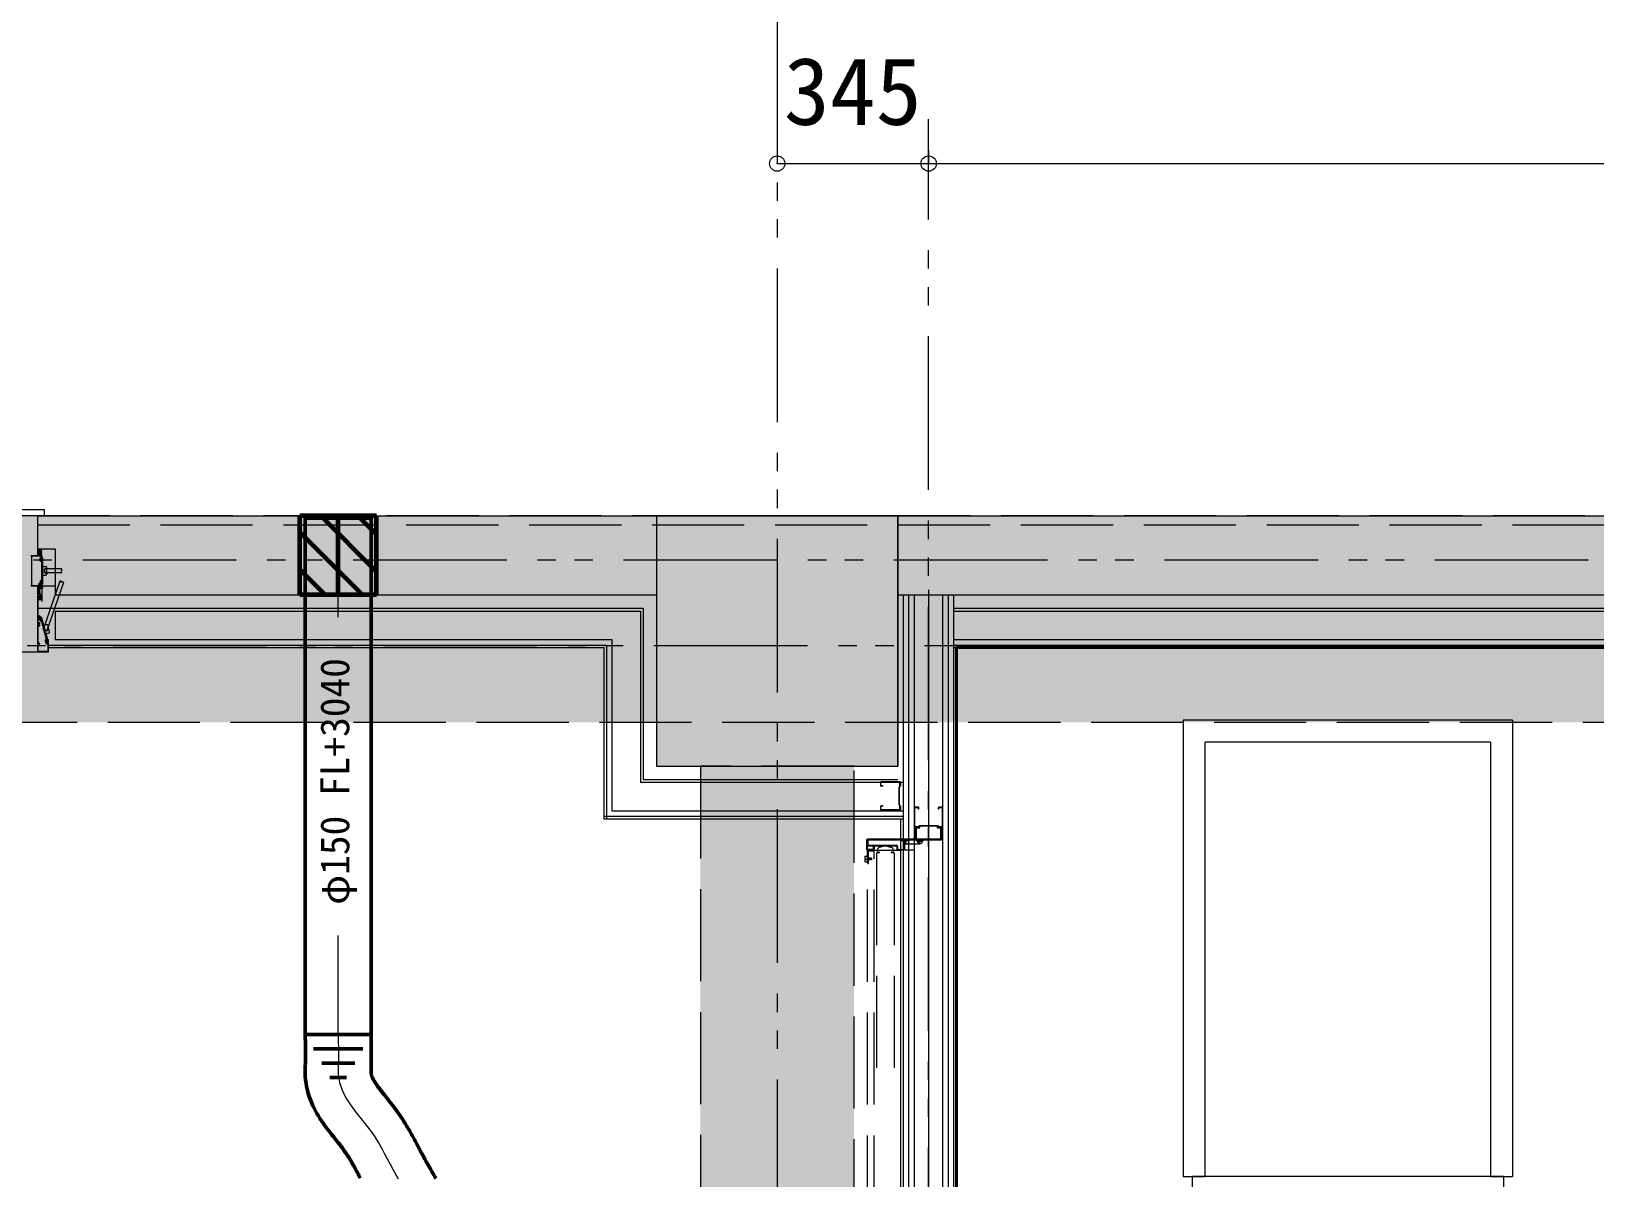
# Model space of a CAD drawing. Units: millimetres at full size. Extents: x -22551 to 92397, y -19340 to 14894.
# Drawn here: x -7338 to -3776, y 5607 to 8218 of the extents above; entities that cross this region are included whole.
import ezdxf
from ezdxf.enums import TextEntityAlignment as Align

# ---------------------------------------------------------------- set-up
doc = ezdxf.new("R2010")
doc.units = ezdxf.units.MM
doc.header["$LTSCALE"] = 70
doc.header["$PDMODE"] = 32
doc.header["$PDSIZE"] = 35
for name, pattern in [('CHAIN1', [8, 5, -1, 1, -1]), ('DASHED3', [4, 3, -1]), ('DOUBLE_CHAIN1', [8.8, 5, -1, 0.6, -0.6, 0.6, -1])]:
    doc.linetypes.add(name, pattern=pattern)
for name, color, linetype, lineweight in [('0-0_NoName', 7, 'Continuous', 15), ('1-2_階なし_梁', 9, 'DASHED3', 15), ('2-0_通芯', 7, 'Continuous', 15), ('3-F_スリーブ', 1, 'Continuous', 60), ('4-1_階なし_柱', 9, 'Continuous', 15), ('7-F_ダクト－ＥＡ・丸ダクト：排気', 134, 'Continuous', 50), ('9-0_無題1', 5, 'Continuous', 40)]:
    doc.layers.add(name, color=color, linetype=linetype, lineweight=lineweight)
doc.styles.add('ＭＳ ゴシック', font='')
doc.styles.get('ＭＳ ゴシック').set_extended_font_data('MS Gothic')

# ---------------------------------------------------------------- blocks, each defined once
blk = doc.blocks.new('グループ部品-9')
at = {"layer": '9-0_無題1'}
for p in [(-5229.89, 5414.3), (-79.89, 6814.3)]:
    blk.add_line(p, (-5229.89, 6814.3), dxfattribs=at)
blk = doc.blocks.new('グループ部品-125')
at = {"layer": '2-0_通芯', "linetype": 'DOUBLE_CHAIN1'}
for p, q in [((-5638.39, 11374.3), (-5638.39, -7111.67)), ((-5293.39, 1013.66), (-5293.39, 8017.87)), ((-21388.39, 7014.3), (23861.61, 7014.3)), ((-22551.09, 6819.3), (23861.61, 6819.3))]:
    blk.add_line(p, q, dxfattribs=at)
at = {"layer": '2-0_通芯'}
for p, q in [((-7323.39, 7114.3), (-7323.39, 7039.3)), ((-7323.39, 7114.3), (816.61, 7114.3)), ((-5913.39, 7114.3), (-5913.39, 6544.3)), ((-5363.39, 7114.3), (-5363.39, 6544.3)), ((-7338.39, 7024.3), (-7313.89, 7024.3)), ((-7336.76, 7022.67), (-7336.76, 6955.93)), ((-7315.02, 7022.67), (-7336.76, 7022.67)), ((-7323.39, 7039.3), (-7283.39, 7039.3)), ((-7313.39, 7030.3), (-7322.39, 7039.3)), ((-7320.04, 7038.65), (-7322.39, 7036.3)), ((-7317.69, 7037.99), (-7322.39, 7033.3)), ((-7315.35, 7037.34), (-7322.39, 7030.3)), ((-7313.39, 7036.3), (-7322.39, 7027.3)), ((-7313.39, 7027.3), (-7322.39, 7036.3)), ((-7313.39, 7033.3), (-7322.39, 7024.3)), ((-7313.39, 7024.3), (-7322.39, 7033.3)), ((-7316.39, 7024.3), (-7322.39, 7030.3)), ((-7319.39, 7024.3), (-7322.39, 7027.3)), ((-7313.39, 7030.3), (-7319.39, 7024.3)), ((-7313.39, 7033.3), (-7318.24, 7038.15)), ((-7317.27, 7012.42), (-7317.27, 7018.8)), ((-7317.26, 7018.8), (-7314.96, 7018.8)), ((-7313.39, 7027.3), (-7316.39, 7024.3)), ((-7315.02, 7016.39), (-7315.02, 7022.67)), ((-7314.39, 7015.3), (-7315.02, 7016.39)), ((-7314.97, 7018.8), (-7314.97, 7013.3)), ((-7313.39, 7036.3), (-7314.08, 7036.99)), ((-7313.39, 7023.8), (-7313.39, 7015.8)), ((-7313.39, 7018.8), (-7311.09, 7018.8)), ((-7313.39, 6959.8), (-7313.39, 7018.8)), ((-7311.09, 6959.8), (-7311.09, 7018.8)), ((-7283.39, 7039.3), (-7283.39, 6934.3)), ((-7316.64, 7011.49), (-7313.46, 7010.21)), ((-7314.96, 7013.3), (-7313.46, 7012.69)), ((-7313.89, 7015.3), (-7314.39, 7015.3)), ((-7313.46, 7012.69), (-7311.17, 7011.76)), ((-7311.09, 6999.3), (-7305.09, 6999.3)), ((-7306.59, 6984.8), (-7307.59, 6985.8)), ((-7268.39, 6993.8), (-7306.59, 6993.8)), ((-7306.59, 6984.8), (-7306.59, 6993.8)), ((-7268.39, 6984.8), (-7306.59, 6984.8)), ((-7302.09, 6982.3), (-7302.09, 6996.3)), ((-7283.39, 6954.3), (-7338.39, 6954.3)), ((-7336.76, 6955.93), (-7315.02, 6955.93)), ((-7323.39, 6954.3), (-7323.39, 6804.8)), ((-7321.89, 6954.3), (-7321.89, 6950.9)), ((-7320.76, 6950.9), (-7321.89, 6950.9)), ((-7321.79, 6949.8), (-7319.71, 6949.8)), ((-7321.79, 6938.8), (-7321.79, 6949.8)), ((-7320.9, 6951.51), (-7320.62, 6953.1)), ((-7320.48, 6952.49), (-7320.76, 6950.9)), ((-7320.62, 6953.1), (-7319.49, 6953.1)), ((-7320.61, 6958.86), (-7319.82, 6960.48)), ((-7320.26, 6958.84), (-7319.64, 6960.17)), ((-7316.87, 6955.68), (-7320.15, 6961.36)), ((-7319.82, 6960.48), (-7319.56, 6960.63)), ((-7319.64, 6960.17), (-7319.82, 6960.48)), ((-7319.71, 6949.8), (-7319.49, 6952.36)), ((-7318.94, 6959.26), (-7319.56, 6960.63)), ((-7317.75, 6960.51), (-7319.56, 6960.63)), ((-7319.49, 6953.1), (-7319.49, 6944.76)), ((-7319.47, 6956.88), (-7319.21, 6957.03)), ((-7319.43, 6956.9), (-7319.03, 6956.21)), ((-7318.76, 6956.25), (-7319.25, 6955.84)), ((-7319.16, 6955.68), (-7319.25, 6955.84)), ((-7319.16, 6955.68), (-7318.67, 6956.1)), ((-7319.16, 6955.68), (-7318.72, 6955.68)), ((-7318.94, 6959.26), (-7318.23, 6956.31)), ((-7315.82, 6957.81), (-7318.9, 6955.23)), ((-7318.9, 6955.23), (-7318.68, 6955.61)), ((-7318.81, 6955.08), (-7318.9, 6955.23)), ((-7318.01, 6952.87), (-7318.84, 6954.3)), ((-7318.81, 6955.08), (-7315.73, 6957.66)), ((-7318.81, 6955.08), (-7318.37, 6955.08)), ((-7316.3, 6957.89), (-7318.72, 6955.68)), ((-7318.72, 6955.68), (-7318.68, 6955.61)), ((-7318.68, 6955.61), (-7316.26, 6957.81)), ((-7315.47, 6957.21), (-7318.55, 6954.62)), ((-7318.55, 6954.62), (-7318.33, 6955)), ((-7318.46, 6954.47), (-7318.55, 6954.62)), ((-7318.5, 6957.44), (-7316.61, 6958.53)), ((-7318.46, 6954.47), (-7315.38, 6957.06)), ((-7318.46, 6954.47), (-7318.02, 6954.47)), ((-7315.95, 6957.28), (-7318.37, 6955.08)), ((-7318.37, 6955.08), (-7318.33, 6955)), ((-7318.35, 6956.83), (-7316.61, 6958.42)), ((-7318.33, 6955), (-7315.91, 6957.21)), ((-7316.17, 6958.42), (-7318.31, 6956.63)), ((-7318.26, 6956.44), (-7316.08, 6958.27)), ((-7315.12, 6956.6), (-7318.2, 6954.02)), ((-7318.2, 6954.02), (-7317.98, 6954.4)), ((-7318.11, 6953.87), (-7318.2, 6954.02)), ((-7318.13, 6959.26), (-7317.72, 6960.44)), ((-7318.11, 6953.87), (-7315.03, 6956.45)), ((-7318.11, 6953.87), (-7317.67, 6953.87)), ((-7315.6, 6956.68), (-7318.02, 6954.47)), ((-7318.02, 6954.47), (-7317.98, 6954.4)), ((-7315.54, 6954.3), (-7318.01, 6952.87)), ((-7317.99, 6950), (-7315.08, 6951.68)), ((-7317.99, 6941.3), (-7317.99, 6950)), ((-7317.98, 6954.4), (-7315.56, 6956.6)), ((-7314.77, 6956), (-7317.85, 6953.41)), ((-7317.85, 6953.41), (-7317.63, 6953.79)), ((-7317.76, 6953.26), (-7317.85, 6953.41)), ((-7317.76, 6953.26), (-7314.68, 6955.84)), ((-7317.76, 6953.26), (-7317.32, 6953.26)), ((-7316.61, 6958.53), (-7317.75, 6960.51)), ((-7317.72, 6950.15), (-7311.66, 6953.65)), ((-7317.72, 6950.15), (-7317.08, 6949.23)), ((-7315.25, 6956.07), (-7317.67, 6953.87)), ((-7317.67, 6953.87), (-7317.63, 6953.79)), ((-7317.63, 6953.79), (-7315.21, 6956)), ((-7317.41, 6952.65), (-7316.97, 6952.65)), ((-7314.9, 6955.47), (-7317.32, 6953.26)), ((-7317.32, 6953.26), (-7317.28, 6953.18)), ((-7317.26, 6966.18), (-7317.26, 6959.8)), ((-7317.26, 6959.8), (-7314.96, 6959.8)), ((-7314.07, 6954.78), (-7317.15, 6952.2)), ((-7317.15, 6952.2), (-7316.93, 6952.58)), ((-7317.06, 6952.05), (-7317.15, 6952.2)), ((-7317.06, 6952.05), (-7316.62, 6952.05)), ((-7316.97, 6952.65), (-7316.93, 6952.58)), ((-7316.93, 6952.58), (-7314.51, 6954.78)), ((-7313.72, 6954.18), (-7316.8, 6951.59)), ((-7316.8, 6951.59), (-7316.58, 6951.97)), ((-7316.75, 6951.52), (-7316.8, 6951.59)), ((-7316.75, 6951.52), (-7313.33, 6953.5)), ((-7316.65, 6958.5), (-7316.61, 6958.42)), ((-7316.64, 6967.1), (-7313.46, 6968.39)), ((-7314.2, 6954.25), (-7316.62, 6952.05)), ((-7316.62, 6952.05), (-7316.58, 6951.97)), ((-7316.17, 6958.42), (-7316.61, 6958.42)), ((-7316.58, 6951.97), (-7314.16, 6954.18)), ((-7316.44, 6951.47), (-7316.54, 6951.64)), ((-7316.37, 6954.81), (-7315.77, 6953.77)), ((-7316.08, 6958.27), (-7316.3, 6957.89)), ((-7316.3, 6957.89), (-7316.26, 6957.81)), ((-7315.82, 6957.81), (-7316.26, 6957.81)), ((-7316.08, 6958.27), (-7316.17, 6958.42)), ((-7315.73, 6957.66), (-7315.95, 6957.28)), ((-7315.95, 6957.28), (-7315.91, 6957.21)), ((-7315.47, 6957.21), (-7315.91, 6957.21)), ((-7315.73, 6957.66), (-7315.82, 6957.81)), ((-7315.38, 6957.06), (-7315.6, 6956.68)), ((-7315.6, 6956.68), (-7315.56, 6956.6)), ((-7315.12, 6956.6), (-7315.56, 6956.6)), ((-7315.38, 6957.06), (-7315.47, 6957.21)), ((-7315.27, 6952.91), (-7312.81, 6948.65)), ((-7315.03, 6956.45), (-7315.25, 6956.07)), ((-7315.25, 6956.07), (-7315.21, 6956)), ((-7314.77, 6956), (-7315.21, 6956)), ((-7315.03, 6956.45), (-7315.12, 6956.6)), ((-7315.08, 6951.68), (-7314.98, 6951.87)), ((-7315.02, 6962.21), (-7314.39, 6963.3)), ((-7315.02, 6955.93), (-7315.02, 6962.21)), ((-7314.98, 6951.87), (-7314.51, 6952.15)), ((-7314.96, 6965.3), (-7313.46, 6965.91)), ((-7314.96, 6959.8), (-7314.96, 6965.3)), ((-7314.68, 6955.84), (-7314.9, 6955.47)), ((-7314.9, 6955.47), (-7314.86, 6955.39)), ((-7314.87, 6952.61), (-7313.81, 6953.57)), ((-7314.42, 6955.39), (-7314.86, 6955.39)), ((-7314.68, 6955.84), (-7314.77, 6956)), ((-7314.55, 6954.86), (-7314.51, 6954.78)), ((-7314.07, 6954.78), (-7314.51, 6954.78)), ((-7314.51, 6952.15), (-7314.29, 6952.14)), ((-7314.39, 6963.3), (-7313.89, 6963.3)), ((-7314.29, 6952.14), (-7311.48, 6953.76)), ((-7314.2, 6954.25), (-7314.16, 6954.18)), ((-7313.72, 6954.18), (-7314.16, 6954.18)), ((-7313.98, 6954.63), (-7314.07, 6954.78)), ((-7313.85, 6953.65), (-7313.81, 6953.57)), ((-7313.37, 6953.57), (-7313.81, 6953.57)), ((-7313.44, 6953.2), (-7313.54, 6953.37)), ((-7313.46, 6965.91), (-7311.16, 6966.84)), ((-7313.39, 6962.8), (-7313.39, 6959.76)), ((-7313.39, 6959.8), (-7311.09, 6959.8)), ((-7313.39, 6958.84), (-7313.39, 6958.76)), ((-7313.39, 6957.84), (-7313.39, 6954.3)), ((-7312.6, 6955.7), (-7313.39, 6955.7)), ((-7313.39, 6952.3), (-7313.39, 6919.8)), ((-7311.48, 6953.76), (-7312.6, 6955.7)), ((-7311.66, 6953.65), (-7311.18, 6952.63)), ((-7311.09, 6979.3), (-7305.09, 6979.3)), ((-7272.64, 6965.76), (-7310.44, 6855.96)), ((-7264.13, 6962.83), (-7301.93, 6853.03)), ((-5293.39, 6946.38), (-5293.39, 4420.3)), ((-7319.99, 6938.8), (-7321.79, 6938.8)), ((-7321.79, 6937.8), (-7319.99, 6937.8)), ((-7321.79, 6930.4), (-7321.79, 6937.8)), ((-7316.59, 6930.4), (-7321.79, 6930.4)), ((-7321.79, 6924.09), (-7321.35, 6924.35)), ((-7321.79, 6886.1), (-7321.79, 6924.09)), ((-7321.67, 6927.45), (-7321.71, 6927.6)), ((-7321.71, 6926.8), (-7321.67, 6926.95)), ((-7320.89, 6928.77), (-7320.74, 6928.79)), ((-7320.74, 6925.61), (-7320.89, 6925.62)), ((-7320.09, 6928.99), (-7319.97, 6929.04)), ((-7319.97, 6925.36), (-7320.09, 6925.41)), ((-7319.89, 6924), (-7315.81, 6924)), ((-7319.49, 6944.76), (-7319.37, 6944.57)), ((-7319.37, 6944.02), (-7319.49, 6943.84)), ((-7319.49, 6943.84), (-7319.49, 6936.79)), ((-7319.49, 6936.79), (-7318.49, 6933.06)), ((-7319.37, 6944.57), (-7319.37, 6944.02)), ((-7319.18, 6928.9), (-7319.09, 6928.81)), ((-7319.09, 6925.59), (-7319.18, 6925.5)), ((-7318.49, 6933.06), (-7318.49, 6931.1)), ((-7318.33, 6928.35), (-7318.19, 6928.35)), ((-7318.19, 6926.05), (-7318.33, 6926.05)), ((-7318.29, 6941), (-7317.99, 6941.3)), ((-7318.29, 6938.6), (-7318.29, 6941)), ((-7318.14, 6936.4), (-7317.09, 6936.4)), ((-7317.23, 6933.01), (-7318.14, 6936.4)), ((-7317.79, 6928.78), (-7317.49, 6929.1)), ((-7317.49, 6925.3), (-7317.79, 6925.62)), ((-7317.56, 6930.85), (-7316.43, 6932.79)), ((-7317.49, 6929.1), (-7314.59, 6929.1)), ((-7314.59, 6925.3), (-7317.49, 6925.3)), ((-7316.43, 6932.79), (-7317.23, 6933.01)), ((-7316.99, 6933.7), (-7316.99, 6933.2)), ((-7315.59, 6933.7), (-7316.99, 6933.7)), ((-7316.99, 6933.2), (-7316.59, 6932.63)), ((-7316.59, 6932.63), (-7316.59, 6930.4)), ((-7315.81, 6924), (-7315.29, 6923.7)), ((-7315.59, 6930.7), (-7315.59, 6933.7)), ((-7314.59, 6930.7), (-7315.59, 6930.7)), ((-7315.29, 6923.7), (-7314.59, 6923.7)), ((-7314.59, 6929.1), (-7314.59, 6930.7)), ((-7314.59, 6923.7), (-7314.59, 6925.3)), ((-7283.39, 6934.3), (-5913.39, 6934.3)), ((-5363.39, 6934.3), (86.61, 6934.3)), ((-5350.89, 5427.8), (-5350.89, 6934.3)), ((-5338.39, 5427.8), (-5338.39, 6934.3)), ((-5325.89, 5427.8), (-5325.89, 6934.3)), ((-5260.89, 5427.8), (-5260.89, 6934.3)), ((-5248.39, 5427.8), (-5248.39, 6934.3)), ((-5235.89, 5427.8), (-5235.89, 6934.3)), ((-7321.79, 6904.3), (-5943.39, 6904.3)), ((-7321.79, 6870.41), (-7321.79, 6883.8)), ((-7318.69, 6885.6), (-7321.29, 6885.6)), ((-7321.29, 6884.3), (-7317.71, 6884.3)), ((-7319.8, 6882.04), (-7317.57, 6882.64)), ((-7318.55, 6877.38), (-7319.8, 6882.04)), ((-7318.75, 6878.13), (-7316.52, 6878.72)), ((-7318.69, 6886.6), (-7318.69, 6885.6)), ((-7317.79, 6886.6), (-7318.69, 6886.6)), ((-7317.79, 6885.9), (-7317.79, 6886.6)), ((-7317.51, 6885.6), (-7317.79, 6885.9)), ((-7317.71, 6884.3), (-7316.95, 6881.46)), ((-7316.32, 6877.97), (-7317.57, 6882.64)), ((-7316.95, 6881.46), (-7317.23, 6880.97)), ((-7317.23, 6880.97), (-7317.03, 6880.24)), ((-7317.03, 6880.24), (-7316.19, 6879.39)), ((-7315.06, 6879.05), (-7316.69, 6879.35)), ((-7300.39, 6824.3), (-7316.62, 6884.86)), ((-7316.19, 6879.39), (-7315.22, 6879.65)), ((-7316.13, 6883.03), (-7313.9, 6883.62)), ((-7315.93, 6874.98), (-7313.87, 6874.62)), ((-7314.53, 6877.07), (-7315.53, 6877.25)), ((-7315.3, 6879.96), (-7313.08, 6880.56)), ((-7314.59, 6904.5), (-7314.39, 6904.3)), ((-7298.63, 6826.63), (-7313.9, 6883.62)), ((-7283.39, 6897.8), (-5949.89, 6897.8)), ((-7283.39, 6897.8), (-7283.39, 6832.8)), ((-5235.89, 6904.3), (56.61, 6904.3)), ((-7321.35, 6870.15), (-7321.79, 6870.41)), ((-7321.79, 6864.19), (-7321.35, 6864.45)), ((-7321.79, 6824.8), (-7321.79, 6864.19)), ((-7321.67, 6867.55), (-7321.71, 6867.7)), ((-7321.71, 6866.9), (-7321.67, 6867.05)), ((-7320.89, 6868.87), (-7320.74, 6868.89)), ((-7320.74, 6865.71), (-7320.89, 6865.72)), ((-7320.09, 6869.09), (-7319.97, 6869.14)), ((-7319.97, 6865.46), (-7320.09, 6865.51)), ((-7319.18, 6869), (-7319.09, 6868.91)), ((-7319.09, 6865.69), (-7319.18, 6865.6)), ((-7318.77, 6870.6), (-7319.13, 6870.41)), ((-7319.13, 6864.19), (-7318.77, 6864)), ((-7318.49, 6870.8), (-7318.77, 6870.6)), ((-7318.77, 6864), (-7318.49, 6863.8)), ((-7317.79, 6870.8), (-7318.49, 6870.8)), ((-7318.49, 6863.8), (-7317.79, 6863.8)), ((-7318.33, 6868.45), (-7318.19, 6868.45)), ((-7318.19, 6866.15), (-7318.33, 6866.15)), ((-7317.79, 6868.85), (-7317.79, 6870.8)), ((-7317.79, 6863.8), (-7317.79, 6865.75)), ((-7301.93, 6853.03), (-7310.44, 6855.96)), ((-7303.06, 6866.34), (-7308.86, 6864.79)), ((-7297.89, 6847.02), (-7303.68, 6845.47)), ((-7301.93, 6853.03), (-7303.21, 6852.41)), ((-7295.76, 6850.7), (-7299.39, 6864.22)), ((-7298.89, 6804.3), (-9977.89, 6804.3)), ((-7323.39, 6804.8), (-7322.89, 6804.3)), ((-7321.79, 6819.8), (-7321.79, 6822.6)), ((-7321.77, 6819.68), (-7321.79, 6819.8)), ((-7321.79, 6818.8), (-7321.77, 6818.91)), ((-7321.79, 6809.8), (-7321.79, 6818.8)), ((-7321.77, 6809.68), (-7321.79, 6809.8)), ((-7321.79, 6808.8), (-7321.77, 6808.91)), ((-7321.79, 6806.4), (-7321.79, 6808.8)), ((-7319.14, 6824.3), (-7321.29, 6824.3)), ((-7321.29, 6823.1), (-7319.87, 6823.1)), ((-7317.39, 6805.9), (-7321.29, 6805.9)), ((-7319.87, 6823.1), (-7319.66, 6823.01)), ((-7317.27, 6805.92), (-7317.39, 6805.9)), ((-7316.39, 6805.9), (-7316.5, 6805.92)), ((-7305.39, 6805.9), (-7316.39, 6805.9)), ((-7305.78, 6829.72), (-7304.53, 6825.05)), ((-7305.27, 6805.92), (-7305.39, 6805.9)), ((-7304.71, 6833.1), (-7303.11, 6834.45)), ((-7304.53, 6825.05), (-7302.3, 6825.65)), ((-7304.39, 6805.9), (-7304.5, 6805.92)), ((-7300.49, 6805.9), (-7304.39, 6805.9)), ((-7304.19, 6831.1), (-7302.58, 6832.47)), ((-7302.73, 6829.16), (-7303.04, 6828)), ((-7303.04, 6828), (-7302.84, 6827.27)), ((-7303.02, 6828.33), (-7302.3, 6825.65)), ((-7302.84, 6827.27), (-7302.35, 6826.98)), ((-7301.76, 6829.42), (-7302.73, 6829.16)), ((-7301.92, 6830.01), (-7302.7, 6829.35)), ((-7301.63, 6824.3), (-7302.64, 6824.3)), ((-7302.35, 6826.98), (-7301.63, 6824.3)), ((-7302.11, 6823.01), (-7301.9, 6823.1)), ((-7301.9, 6823.1), (-7300.49, 6823.1)), ((-7300.86, 6826.04), (-7298.63, 6826.63)), ((-7298.89, 6824.3), (-7300.39, 6824.3)), ((-7299.99, 6819.8), (-7300.01, 6819.68)), ((-7300.01, 6818.91), (-7299.99, 6818.8)), ((-7299.99, 6809.8), (-7300.01, 6809.68)), ((-7300.01, 6808.91), (-7299.99, 6808.8)), ((-7299.99, 6822.6), (-7299.99, 6819.8)), ((-7299.99, 6818.8), (-7299.99, 6809.8)), ((-7299.99, 6808.8), (-7299.99, 6806.4)), ((-7298.39, 6804.8), (-7298.39, 6832.8)), ((-7298.39, 6820.3), (-6027.39, 6820.3)), ((-7298.39, 6814.3), (-6033.39, 6814.3)), ((-7283.39, 6832.8), (-6014.89, 6832.8)), ((-6027.39, 6820.3), (-6027.39, 6424.3)), ((-6014.89, 6832.8), (-6014.89, 6442.8)), ((-5235.89, 6832.8), (-14.89, 6832.8)), ((-5229.89, 5427.8), (-5229.89, 6814.3)), ((-4713.39, 6649.3), (-4713.39, 5609.3)), ((-3963.39, 6649.3), (-4713.39, 6649.3)), ((-3963.39, 6649.3), (-3963.39, 5609.3)), ((-4013.39, 6599.3), (-4663.39, 6599.3)), ((-4663.39, 5609.3), (-4663.39, 6599.3)), ((-4013.39, 6599.3), (-4013.39, 5609.3)), ((-5913.39, 6544.3), (-5363.39, 6544.3)), ((-5402.89, 6507.6), (-5402.89, 6500)), ((-5402.09, 6499.9), (-5402.09, 6507.7)), ((-5358.99, 6508), (-5401.79, 6508)), ((-5397.89, 6499.6), (-5401.79, 6499.6)), ((-5359.09, 6508.8), (-5401.69, 6508.8)), ((-5397.89, 6498.8), (-5401.69, 6498.8)), ((-5397.89, 6499.6), (-5397.89, 6498.8)), ((-5360.69, 6455.97), (-5360.69, 6496.63)), ((-5358.78, 6499.04), (-5360.34, 6497.48)), ((-5359.89, 6455.92), (-5359.89, 6496.68)), ((-5358.24, 6498.45), (-5359.8, 6496.89)), ((-5358.69, 6499.25), (-5358.69, 6507.7)), ((-5357.89, 6507.6), (-5357.89, 6499.3)), ((-5402.89, 6452.6), (-5402.89, 6445)), ((-5402.09, 6444.9), (-5402.09, 6452.7)), ((-5397.89, 6453), (-5401.79, 6453)), ((-5397.89, 6453.8), (-5401.69, 6453.8)), ((-5397.89, 6453.8), (-5397.89, 6453)), ((-5360.34, 6455.12), (-5358.78, 6453.56)), ((-5359.8, 6455.71), (-5358.24, 6454.15)), ((-5358.69, 6444.9), (-5358.69, 6453.34)), ((-5357.89, 6453.3), (-5357.89, 6445)), ((-5325.89, 6407.4), (-5325.89, 6450)), ((-5325.09, 6407), (-5325.09, 6450.4)), ((-5325.09, 6450.4), (-5316.69, 6450.4)), ((-5317.09, 6451.2), (-5324.69, 6451.2)), ((-5315.89, 6446.2), (-5315.89, 6450)), ((-5270.09, 6450.4), (-5261.69, 6450.4)), ((-5270.09, 6446.2), (-5270.09, 6450.4)), ((-5262.09, 6451.2), (-5269.69, 6451.2)), ((-5260.89, 6407.4), (-5260.89, 6450)), ((-6033.39, 6430.3), (-5350.89, 6430.3)), ((-6014.89, 6442.8), (-5350.89, 6442.8)), ((-5358.99, 6444.6), (-5401.79, 6444.6)), ((-5359.09, 6443.8), (-5401.69, 6443.8)), ((-5356.89, 5427.8), (-5356.89, 6424.3)), ((-5434.89, 6375.4), (-5434.89, 6355.2)), ((-5433.29, 6376.2), (-5347.89, 6376.2)), ((-5433.29, 6376.2), (-5433.29, 6354.4)), ((-5326.89, 6377.8), (-5432.49, 6377.8)), ((-5349.79, 6376.2), (-5313.39, 6376.2)), ((-5348.63, 6375.2), (-5337.09, 6375.2)), ((-5347.89, 6377.8), (-5347.89, 6376.2)), ((-5325.09, 6407), (-5316.22, 6407)), ((-5324.69, 6406.2), (-5313.39, 6406.2)), ((-5323.39, 6378.6), (-5323.39, 6403.8)), ((-5321.09, 6403.9), (-5313.39, 6403.9)), ((-5321.09, 6378.5), (-5321.09, 6403.9)), ((-5320.99, 6376.2), (-5265.79, 6376.2)), ((-5311.52, 6375.79), (-5317.48, 6369.83)), ((-5314.22, 6409), (-5316.22, 6407)), ((-5313.89, 6408.2), (-5315.54, 6406.55)), ((-5314.22, 6409), (-5272.56, 6409)), ((-5313.89, 6408.2), (-5272.89, 6408.2)), ((-5313.39, 6403.9), (-5313.39, 6406.2)), ((-5273.39, 6403.9), (-5265.69, 6403.9)), ((-5271.24, 6406.55), (-5272.89, 6408.2)), ((-5270.56, 6407), (-5272.56, 6409)), ((-5263.39, 6378.6), (-5263.39, 6403.8)), ((-5419.49, 6354.4), (-5433.29, 6354.4)), ((-5420.29, 6352.8), (-5432.49, 6352.8)), ((-5431.69, 6364.4), (-5366.69, 6364.4)), ((-5430.89, 6362.8), (-5365.89, 6362.8)), ((-5419.49, 6362.8), (-5419.49, 6354.4)), ((-5417.89, 6362.8), (-5417.89, 6355.2)), ((-5365.89, 6362.8), (-5365.89, 6355.2)), ((-5364.29, 6362), (-5364.29, 6354.4)), ((-5364.29, 6354.4), (-5347.89, 6354.4)), ((-5326.89, 6352.8), (-5363.49, 6352.8)), ((-5351.19, 6373.9), (-5357.89, 6373.9)), ((-5351.28, 6369.7), (-5343.53, 6369.7)), ((-5350.94, 6368.2), (-5337.09, 6368.2)), ((-5350.19, 6354.4), (-5350.19, 6372.9)), ((-5349.79, 6367.2), (-5313.39, 6367.2)), ((-5348.3, 6373.7), (-5343.53, 6373.7)), ((-5309.92, 6374.57), (-5316.26, 6368.23)), ((-4713.39, 5609.3), (-4663.39, 5609.3)), ((-3983.39, 5609.3), (-4693.39, 5609.3)), ((-4693.39, 5609.3), (-4693.39, 5199.3)), ((-4013.39, 5609.3), (-3963.39, 5609.3))]:
    blk.add_line(p, q, dxfattribs=at)
at = {"layer": '2-0_通芯', "linetype": 'DASHED3'}
for p, q in [((-7323.39, 7094.3), (816.61, 7094.3)), ((-5432.89, 4373.3), (-5432.89, 6352.8)), ((-5357.89, 6352.3), (-5432.89, 6352.3)), ((-5431.69, 6322.8), (-5431.69, 6350.4)), ((-5429.29, 6352.8), (-5418.69, 6352.8)), ((-5418.69, 6351.2), (-5418.69, 6352.8)), ((-5417.89, 4373.3), (-5417.89, 6352.8)), ((-5404.39, 6346.9), (-5411.89, 6346.9)), ((-5411.89, 6346.9), (-5411.89, 5812.8)), ((-5409.89, 6354.01), (-5409.89, 6348.1)), ((-5409.59, 6347.8), (-5405.89, 6347.8)), ((-5392.43, 6362.72), (-5406.25, 6358.83)), ((-5405.89, 6349), (-5405.89, 6347.8)), ((-5391.35, 6362.72), (-5377.53, 6358.83)), ((-5371.89, 6346.9), (-5379.39, 6346.9)), ((-5377.89, 6349), (-5377.89, 6347.8)), ((-5377.89, 6347.8), (-5374.19, 6347.8)), ((-5373.89, 6354.01), (-5373.89, 6348.1)), ((-5371.89, 6346.9), (-5371.89, 5812.8)), ((-5437.69, 6339.3), (-5438.69, 6338.3)), ((-5438.69, 6338.3), (-5438.69, 6327.3)), ((-5438.69, 6332.8), (-5423.69, 6332.8)), ((-5438.69, 6327.3), (-5437.69, 6326.3)), ((-5437.69, 6339.3), (-5434.19, 6339.3)), ((-5437.69, 6326.3), (-5434.19, 6326.3)), ((-5433.69, 6338.8), (-5434.19, 6339.3)), ((-5433.69, 6326.8), (-5434.19, 6326.3)), ((-5433.69, 6338.8), (-5433.69, 6326.8)), ((-5433.69, 6337.8), (-5432.89, 6337.8)), ((-5433.69, 6327.8), (-5432.89, 6327.8)), ((-5424.09, 6334.8), (-5432.89, 6334.8)), ((-5424.09, 6330.8), (-5432.89, 6330.8)), ((-5431.69, 6322.8), (-5430.09, 6322.8)), ((-5423.69, 6334.4), (-5424.09, 6334.8))]:
    blk.add_line(p, q, dxfattribs=at)
at = {"layer": '2-0_通芯'}
for points in [[(-9968.39, 7129.3), (-7308.39, 7129.3), (-7308.39, 7114.3)], [(-7323.39, 7024.3), (-7322.39, 7025.3), (-7322.39, 7038.3), (-7323.39, 7039.3)], [(-7307.59, 6985.8), (-7307.59, 6992.8), (-7306.59, 6993.8)], [(-7319.47, 6956.88), (-7320.61, 6958.86), (-7320.26, 6958.84)], [(-7319.64, 6960.17), (-7318.68, 6956.12), (-7320.26, 6958.84)], [(-7319.25, 6955.84), (-7319.03, 6956.21), (-7318.84, 6956.39)], [(-7318.99, 6959.35), (-7318.13, 6959.26), (-7317.31, 6958.12)], [(-7317.41, 6952.65), (-7314.33, 6955.24), (-7314.42, 6955.39), (-7317.5, 6952.8)], [(-7317.41, 6952.65), (-7317.5, 6952.8), (-7317.28, 6953.18), (-7314.86, 6955.39)], [(-7317.06, 6952.05), (-7313.98, 6954.63), (-7314.2, 6954.25)], [(-7314.33, 6955.24), (-7314.55, 6954.86), (-7316.97, 6952.65)], [(-7316.33, 6951.76), (-7313.63, 6954.03), (-7313.72, 6954.18)], [(-7315.28, 6948.83), (-7315.41, 6950.85), (-7314.72, 6951.95)], [(-7313.63, 6954.03), (-7313.85, 6953.65), (-7315.21, 6952.41)], [(-7311.73, 6950.88), (-7313.42, 6952), (-7314.72, 6951.95)], [(-7313.33, 6953.5), (-7313.37, 6953.57), (-7313.75, 6953.25)], [(-5949.89, 6897.8), (-5949.89, 6507.8), (-5350.89, 6507.8)], [(-5943.39, 6904.3), (-5943.39, 6514.3), (-5363.39, 6514.3)], [(-5235.89, 6897.8), (50.11, 6897.8), (50.11, 6507.8)], [(-7303.21, 6852.41), (-7309.82, 6854.69), (-7310.44, 6855.96)], [(-6033.39, 6814.3), (-6033.39, 6424.3), (-5350.89, 6424.3)], [(-5235.89, 6820.3), (-27.39, 6820.3), (-27.39, 6430.3)], [(-5235.89, 6814.3), (-33.39, 6814.3), (-33.39, 6424.3)], [(-5315.89, 6446.2), (-5316.69, 6446.2), (-5316.69, 6450.4)], [(-5270.09, 6446.2), (-5270.89, 6446.2), (-5270.89, 6450)], [(-5270.56, 6407), (-5261.69, 6407), (-5261.69, 6450.4)], [(-5433.29, 6375.2), (-5431.69, 6375.2), (-5431.69, 6364.4)], [(-5351.29, 6376.2), (-5357.89, 6376.2), (-5357.89, 6373.9)], [(-5321.09, 6378.5), (-5265.69, 6378.5), (-5265.69, 6403.9)], [(-5273.39, 6403.9), (-5273.39, 6406.2), (-5262.09, 6406.2)], [(-5347.89, 6352.8), (-5347.89, 6354.4), (-5347.89, 6372.8)], [(-4693.39, 5199.3), (-3983.39, 5199.3), (-3983.39, 5609.3)]]:
    blk.add_lwpolyline(points, dxfattribs=at)
at = {"layer": '2-0_通芯', "linetype": 'DASHED3'}
for points in [[(-5430.09, 6322.8), (-5430.09, 6351.2), (-5418.69, 6351.2)], [(-5423.69, 6334.4), (-5423.69, 6331.2), (-5424.09, 6330.8)]]:
    blk.add_lwpolyline(points, dxfattribs=at)
at = {"layer": '2-0_通芯'}
blk.add_circle((-5313.39, 6371.7), 4.5, dxfattribs=at)
for centre, radius, start, end in [((-7313.89, 7023.8), 0.5, 0, 90), ((-7316.26, 7012.42), 1, 180, 248.00217), ((-7313.89, 7015.8), 0.5, 270, 0), ((-7305.09, 6984.8), 1.5, 180, 0), ((-7305.09, 6996.3), 3, 0.00122, 90.00127), ((-7305.09, 6982.3), 3, 270.00155, 0.00122), ((-7303.59, 6984.8), 1.5, 240, 0), ((-7302.09, 6984.8), 1.5, 240, 0), ((-7265.08, 6991.55), 4, 145.77113, 214.22887), ((-7271.7, 6991.55), 4, 325.77113, 34.22887), ((-7271.7, 6987.05), 4, 325.77113, 34.22887), ((-7321.39, 6951.6), 0.5, 180, 350.00001), ((-7319.99, 6952.4), 0.5, 355, 169.99999), ((-7318.47, 6956.24), 0.248, 210, 17.19096), ((-7316.26, 6966.18), 1, 112.00335, 180), ((-7316.01, 6949.97), 1.3, 215, 284.11915), ((-7316.87, 6951.22), 0.5, 300, 30), ((-7317.89, 6957.44), 9, 284.11915, 315.88085), ((-7313.89, 6962.8), 0.5, 0, 90), ((-7313.89, 6954.8), 0.5, 270, 0), ((-7313.39, 6959.3), 0.3, 113.57818, 246.42182), ((-7313.39, 6958.3), 0.3, 113.57818, 246.42182), ((-7313.59, 6959.76), 0.2, 293.57818, 0), ((-7313.59, 6958.84), 0.2, 0, 66.42182), ((-7313.59, 6958.76), 0.2, 293.57818, 0), ((-7313.59, 6957.84), 0.2, 0, 66.42182), ((-7313.01, 6953.45), 0.5, 210, 300), ((-7312.36, 6952.08), 1.3, 315.88085, 25), ((-7271.59, 6961.9), 4, 36.77448, 105.23221), ((-7269.44, 6968.16), 4, 216.77448, 285.23221), ((-7267.34, 6960.44), 4, 36.77448, 105.23221), ((-7321.12, 6928.06), 0.75, 72.2996, 217.70036), ((-7321.12, 6926.34), 0.75, 142.29964, 287.7004), ((-7319.89, 6927.2), 1.8, 171.96925, 188.03075), ((-7319.89, 6927.2), 3.2, 242.79712, 270.00002), ((-7319.89, 6927.2), 1.8, 96.26017, 118.03073), ((-7319.89, 6927.2), 1.8, 241.96927, 263.73983), ((-7319.99, 6938.3), 0.5, 269.99999, 90.00001), ((-7319.63, 6928.68), 0.5, 26.86995, 133.13013), ((-7319.63, 6925.72), 0.5, 226.86987, 333.13005), ((-7319.89, 6927.2), 1.8, 44.79286, 63.73983), ((-7319.89, 6927.2), 1.8, 296.26017, 315.20714), ((-7318.33, 6928.75), 0.4, 224.79276, 269.99993), ((-7318.33, 6925.65), 0.4, 90.00007, 135.20724), ((-7317.99, 6931.1), 0.5, 180, 330.00001), ((-7317.09, 6938.6), 1.2, 180.00001, 269.99999), ((-7318.19, 6928.75), 0.4, 269.99999, 4.09604), ((-7318.19, 6925.65), 0.4, 355.90396, 90.00001), ((-7317.09, 6936.9), 0.5, 269.99999, 90.00001), ((-7321.29, 6886.1), 0.5, 180.00001, 269.99999), ((-7321.29, 6883.8), 0.5, 90.00001, 179.99999), ((-7315.36, 6878.23), 3.3, 195, 260), ((-7317.58, 6884.6), 1, 15, 85.91475), ((-7315.36, 6878.23), 1, 195, 260), ((-7321.12, 6868.16), 0.75, 72.2996, 217.70036), ((-7321.12, 6866.44), 0.75, 142.29964, 287.7004), ((-7319.89, 6867.3), 1.8, 171.96925, 188.03075), ((-7319.89, 6867.3), 3.2, 76.21421, 117.20293), ((-7319.89, 6867.3), 3.2, 242.7971, 283.78581), ((-7319.89, 6867.3), 1.8, 96.26017, 118.03073), ((-7319.89, 6867.3), 1.8, 241.96927, 263.73983), ((-7319.63, 6868.78), 0.5, 26.86995, 133.13013), ((-7319.63, 6865.82), 0.5, 226.86987, 333.13005), ((-7319.89, 6867.3), 1.8, 44.79286, 63.73983), ((-7319.89, 6867.3), 1.8, 296.26017, 315.20714), ((-7318.33, 6868.85), 0.4, 224.79276, 269.99993), ((-7318.33, 6865.75), 0.4, 90.00007, 135.20724), ((-7318.19, 6868.85), 0.4, 270.00001, 359.99999), ((-7318.19, 6865.75), 0.4, 0.00001, 89.99999), ((-7302.28, 6863.44), 3, 15, 105), ((-7301.45, 6854.45), 1.5, 251.00335, 71.00335), ((-7300.96, 6855.87), 1.5, 311.00335, 71.00335), ((-7300.47, 6857.29), 1.5, 311.00335, 71.00335), ((-7298.66, 6849.92), 3, 285, 15), ((-7321.29, 6824.8), 0.5, 180.00001, 269.99999), ((-7321.29, 6822.6), 0.5, 90.00001, 179.99999), ((-7321.29, 6806.4), 0.5, 180.00001, 269.99999), ((-7322.69, 6819.3), 1, 337.38014, 22.61986), ((-7322.69, 6809.3), 1, 337.38014, 22.61986), ((-7319.14, 6823.55), 0.75, 225.58467, 89.99998), ((-7316.89, 6805), 1, 67.38014, 112.61986), ((-7302.59, 6830.58), 3.3, 130, 195), ((-7302.06, 6828.59), 3.3, 130.33088, 195), ((-7304.89, 6805), 1, 67.38014, 112.61986), ((-7302.64, 6823.55), 0.75, 90.00002, 314.41533), ((-7302.06, 6828.59), 1, 130.33088, 195), ((-7300.49, 6822.6), 0.5, 0.00001, 89.99999), ((-7300.49, 6806.4), 0.5, 270.00001, 359.99999), ((-7299.09, 6819.3), 1, 157.38014, 202.61986), ((-7299.09, 6809.3), 1, 157.38014, 202.61986), ((-7298.89, 6823.8), 0.5, 0.00001, 89.99999), ((-7298.89, 6804.8), 0.5, 270.00001, 359.99999), ((-5401.69, 6507.6), 1.2, 90, 180), ((-5401.69, 6500), 1.2, 180, 270), ((-5401.79, 6507.7), 0.3, 90, 180), ((-5401.79, 6499.9), 0.3, 180, 270), ((-5359.49, 6496.63), 1.2, 135, 180), ((-5359.59, 6496.68), 0.3, 135, 180), ((-5359.09, 6507.6), 1.2, 0, 90), ((-5358.99, 6507.7), 0.3, 0, 90), ((-5358.99, 6499.25), 0.3, 315, 0), ((-5359.09, 6499.3), 1.2, 315, 0), ((-5401.69, 6452.6), 1.2, 90, 180), ((-5401.79, 6452.7), 0.3, 90, 180), ((-5359.49, 6455.97), 1.2, 180, 225), ((-5359.59, 6455.92), 0.3, 180, 225), ((-5358.99, 6453.34), 0.3, 0, 45), ((-5359.09, 6453.3), 1.2, 0, 45), ((-5324.69, 6450), 1.2, 90, 180), ((-5317.09, 6450), 1.2, 0, 90), ((-5269.69, 6450), 1.2, 90, 180), ((-5262.09, 6450), 1.2, 0, 90), ((-5401.69, 6445), 1.2, 180, 270), ((-5401.79, 6444.9), 0.3, 180, 270), ((-5359.09, 6445), 1.2, 270, 0), ((-5358.99, 6444.9), 0.3, 270, 0), ((-5432.49, 6375.4), 2.4, 90, 180), ((-5351.29, 6372.8), 3.4, 0, 90), ((-5348.85, 6373.95), 2.44, 112.61986, 247.38014), ((-5350.73, 6373.95), 2.44, 292.61986, 67.38014), ((-5347.89, 6376.2), 1, 295.84193, 90), ((-5347.89, 6374.4), 1, 295.84193, 90), ((-5324.69, 6407.4), 1.2, 180, 270), ((-5320.99, 6403.8), 2.4, 90, 180), ((-5320.99, 6378.6), 2.4, 180, 270), ((-5316.85, 6375.63), 4.02, 171.82006, 255.0162), ((-5316.39, 6407.4), 1.2, 270, 315), ((-5309.93, 6375.63), 4.02, 284.9838, 8.17994), ((-5270.39, 6407.4), 1.2, 225, 270), ((-5265.79, 6403.8), 2.4, 0, 90), ((-5265.79, 6378.6), 2.4, 270, 0), ((-5262.09, 6407.4), 1.2, 270, 0), ((-5432.49, 6355.2), 2.4, 180, 270), ((-5430.89, 6365.2), 2.4, 180, 270), ((-5420.29, 6355.2), 2.4, 270, 0), ((-5366.69, 6362), 2.4, 0, 90), ((-5363.49, 6355.2), 2.4, 180, 270), ((-5348.85, 6369.45), 2.44, 112.61986, 247.38014), ((-5351.19, 6372.9), 1, 0, 90), ((-5347.89, 6372.6), 1, 295.84193, 90), ((-5347.89, 6370.8), 1, 295.84193, 90), ((-5347.89, 6369), 1, 295.84193, 90), ((-5347.89, 6367.2), 1, 270, 90)]:
    blk.add_arc(centre, radius, start, end, dxfattribs=at)
at = {"layer": '2-0_通芯', "linetype": 'DASHED3'}
for centre, radius, start, end in [((-5429.29, 6350.4), 2.4, 90, 180), ((-5404.89, 6354.01), 5, 105.75454, 180), ((-5409.59, 6348.1), 0.3, 180, 270), ((-5391.89, 6360.8), 2, 74.24546, 105.75454), ((-5378.89, 6354.01), 5, 0, 74.24546), ((-5374.19, 6348.1), 0.3, 270, 0)]:
    blk.add_arc(centre, radius, start, end, dxfattribs=at)

msp = doc.modelspace()

# ---------------------------------------------------------------- linework, layer by layer
at = {"layer": '0-0_NoName'}
for p, q in [((-5638.39, 7945.3), (-5638.39, 7917.06)), ((-5293.39, 7947.87), (-5293.39, 7917.06)), ((-5638.39, 7917.06), (-5293.39, 7917.06)), ((-5293.39, 7917.06), (361.61, 7917.06))]:
    msp.add_line(p, q, dxfattribs=at)
for p in [(-5638.39, 7917.06), (-5293.39, 7917.06)]:
    msp.add_point(p, dxfattribs=at)
at = {"layer": '1-2_階なし_梁', "color": 7}
for points in [[(-11363.39, 6644.3), (13561.61, 6644.3), (13561.61, 7114.3), (-11363.39, 7114.3)], [(-11363.39, 6644.3), (13561.61, 6644.3), (13561.61, 7114.3), (-11363.39, 7114.3)], [(-5813.39, -955.7), (-5463.39, -955.7), (-5463.39, 6544.3), (-5813.39, 6544.3)], [(-5813.39, -955.7), (-5463.39, -955.7), (-5463.39, 6544.3), (-5813.39, 6544.3)]]:
    msp.add_lwpolyline(points, close=True, dxfattribs=at)
at = {"layer": '1-2_階なし_梁'}
for points in [[(-11363.39, 7114.3), (13561.61, 6644.3), (13561.61, 7114.3)], [(-11363.39, 7114.3), (-11363.39, 6644.3), (13561.61, 6644.3)], [(-5813.39, 6544.3), (-5463.39, -955.7), (-5463.39, 6544.3)], [(-5813.39, 6544.3), (-5813.39, -955.7), (-5463.39, -955.7)]]:
    msp.add_solid(points, dxfattribs=at)
at = {"layer": '3-F_スリーブ'}
for p, q in [((-6725.89, 6934.3), (-6725.89, 7114.3)), ((-6550.89, 7114.3), (-6725.89, 7114.3)), ((-6550.89, 6987.02), (-6678.17, 7114.3)), ((-6550.89, 7071.87), (-6593.32, 7114.3)), ((-6550.89, 6934.3), (-6550.89, 7114.3)), ((-6725.89, 7077.17), (-6583.02, 6934.3)), ((-6725.89, 6992.31), (-6667.87, 6934.3)), ((-6550.89, 6934.3), (-6725.89, 6934.3))]:
    msp.add_line(p, q, dxfattribs=at)
at = {"layer": '3-F_スリーブ', "linetype": 'CHAIN1'}
msp.add_line((-6638.39, 6934.3), (-6638.39, 7114.3), dxfattribs=at)
at = {"layer": '4-1_階なし_柱', "color": 7}
msp.add_lwpolyline([(-5913.39, 6544.3), (-5363.39, 6544.3), (-5363.39, 7114.3), (-5913.39, 7114.3)], close=True, dxfattribs=at)
msp.add_lwpolyline([(-5913.39, 6544.3), (-5363.39, 6544.3), (-5363.39, 7114.3), (-5913.39, 7114.3)], close=True, dxfattribs=at)
at = {"layer": '4-1_階なし_柱'}
for points in [[(-5363.39, 7114.3), (-5913.39, 7114.3), (-5913.39, 6544.3)], [(-5363.39, 7114.3), (-5913.39, 6544.3), (-5363.39, 6544.3)]]:
    msp.add_solid(points, dxfattribs=at)
at = {"layer": '7-F_ダクト－ＥＡ・丸ダクト：排気'}
for p, q in [((-6563.39, 7109.3), (-6713.39, 7109.3)), ((-6713.39, 7109.3), (-6713.39, 5932.85)), ((-6563.39, 5932.85), (-6713.39, 5932.85)), ((-6582.14, 5900.37), (-6694.64, 5900.37)), ((-6600.89, 5867.89), (-6675.89, 5867.89)), ((-6619.64, 5835.42), (-6657.14, 5835.42))]:
    msp.add_line(p, q, dxfattribs=at)
at = {"layer": '7-F_ダクト－ＥＡ・丸ダクト：排気', "color": 7, "linetype": 'CHAIN1', "lineweight": 15}
for p, q in [((-6638.39, 6883.57), (-6638.39, 7109.3)), ((-6638.39, 5932.85), (-6638.39, 6158.57))]:
    msp.add_line(p, q, dxfattribs=at)
at = {"layer": '7-F_ダクト－ＥＡ・丸ダクト：排気'}
for points in [[(-6563.39, 7109.3), (-6563.39, 5932.85), (-6713.39, 5932.85)], [(-6713.38, 5931.96), (-6713.36, 5929.65), (-6713.33, 5927.33), (-6713.3, 5925.02), (-6713.28, 5922.7), (-6713.25, 5920.38), (-6713.23, 5918.07), (-6713.2, 5915.75), (-6713.18, 5913.44), (-6713.16, 5911.16), (-6713.14, 5908.88), (-6713.12, 5906.6), (-6713.1, 5904.32), (-6713.09, 5902.05), (-6713.08, 5899.77), (-6713.07, 5897.49), (-6713.06, 5895.21), (-6713.05, 5892.97), (-6713.05, 5890.73), (-6713.05, 5888.49), (-6713.05, 5886.24), (-6713.06, 5884), (-6713.07, 5881.76), (-6713.08, 5879.52), (-6713.1, 5877.28), (-6713.12, 5875.07), (-6713.14, 5872.85), (-6713.17, 5870.64), (-6713.2, 5868.43), (-6713.24, 5866.22), (-6713.28, 5864.01), (-6713.32, 5861.8), (-6713.37, 5859.59), (-6713.38, 5859.06), (-6713.39, 5858.54), (-6713.41, 5858.01), (-6713.42, 5857.48), (-6713.43, 5856.96), (-6713.44, 5856.43), (-6713.46, 5855.9)], [(-6563.39, 5933.73), (-6563.37, 5931.37), (-6563.34, 5929.01), (-6563.31, 5926.65), (-6563.29, 5924.3), (-6563.26, 5921.94), (-6563.23, 5919.58), (-6563.21, 5917.22), (-6563.19, 5914.87), (-6563.16, 5912.47), (-6563.14, 5910.06), (-6563.12, 5907.66), (-6563.11, 5905.26), (-6563.09, 5902.86), (-6563.08, 5900.46), (-6563.07, 5898.06), (-6563.06, 5895.65), (-6563.05, 5893.21), (-6563.05, 5890.76), (-6563.05, 5888.31), (-6563.06, 5885.86), (-6563.06, 5883.41), (-6563.07, 5880.97), (-6563.09, 5878.52), (-6563.1, 5876.07), (-6563.13, 5873.57), (-6563.15, 5871.08), (-6563.18, 5868.58), (-6563.22, 5866.08), (-6563.26, 5863.59), (-6563.3, 5861.09), (-6563.35, 5858.6), (-6563.41, 5856.1), (-6563.42, 5855.61), (-6563.43, 5855.12), (-6563.44, 5854.63), (-6563.46, 5854.14), (-6563.47, 5853.65), (-6563.48, 5853.16), (-6563.49, 5852.67)], [(-6713.46, 5855.9), (-6713.47, 5855.38), (-6713.48, 5854.74), (-6713.49, 5854.11), (-6713.5, 5853.47), (-6713.51, 5852.84), (-6713.52, 5852.2), (-6713.53, 5851.57), (-6713.54, 5850.94), (-6713.54, 5850.3), (-6713.55, 5849.56), (-6713.55, 5848.82), (-6713.55, 5848.08), (-6713.55, 5847.33), (-6713.55, 5846.59), (-6713.54, 5845.85), (-6713.53, 5845.11), (-6713.52, 5844.36), (-6713.5, 5843.51), (-6713.48, 5842.66), (-6713.46, 5841.81), (-6713.43, 5840.95), (-6713.4, 5840.1), (-6713.36, 5839.25), (-6713.32, 5838.4), (-6713.28, 5837.55), (-6712.65, 5829.76), (-6711.65, 5822), (-6710.3, 5814.28), (-6708.6, 5806.61), (-6706.57, 5799.02), (-6704.22, 5791.53), (-6701.57, 5784.13), (-6698.62, 5776.86), (-6695.93, 5770.84), (-6693.05, 5764.91), (-6690, 5759.08), (-6686.79, 5753.33), (-6683.43, 5747.66), (-6679.95, 5742.08)], [(-6563.49, 5852.67), (-6563.5, 5852.18), (-6563.51, 5851.8), (-6563.52, 5851.42), (-6563.52, 5851.04), (-6563.53, 5850.66), (-6563.54, 5850.28), (-6563.54, 5849.9), (-6563.55, 5849.52), (-6563.55, 5849.14), (-6563.55, 5848.87), (-6563.55, 5848.61), (-6563.55, 5848.34), (-6563.55, 5848.07), (-6563.55, 5847.81), (-6563.55, 5847.54), (-6563.55, 5847.27), (-6563.54, 5847.01), (-6563.54, 5846.86), (-6563.54, 5846.71), (-6563.53, 5846.56), (-6563.53, 5846.41), (-6563.52, 5846.26), (-6563.52, 5846.12), (-6563.51, 5845.97), (-6563.5, 5845.82), (-6563.39, 5844.57), (-6563.19, 5843.34), (-6562.93, 5842.11), (-6562.6, 5840.9), (-6562.22, 5839.69), (-6561.79, 5838.5), (-6561.33, 5837.32), (-6560.83, 5836.15), (-6559.67, 5833.58), (-6558.41, 5831.07), (-6557.07, 5828.61), (-6555.67, 5826.2), (-6554.2, 5823.82), (-6552.69, 5821.47)], [(-6552.69, 5821.47), (-6551.13, 5819.15), (-6549.54, 5816.86), (-6547.05, 5813.37), (-6544.52, 5809.92), (-6541.95, 5806.5), (-6539.35, 5803.1), (-6536.72, 5799.72), (-6534.07, 5796.36), (-6531.4, 5793), (-6528.73, 5789.65), (-6525.35, 5785.41), (-6521.97, 5781.17), (-6518.61, 5776.92), (-6515.28, 5772.65), (-6511.97, 5768.35), (-6508.7, 5764.03), (-6505.48, 5759.68), (-6502.3, 5755.29), (-6500.09, 5752.16), (-6497.91, 5749.01), (-6495.76, 5745.84), (-6493.64, 5742.64), (-6491.54, 5739.43), (-6489.47, 5736.21), (-6487.43, 5732.96), (-6485.41, 5729.7), (-6483.55, 5726.66), (-6481.72, 5723.61), (-6479.9, 5720.55), (-6478.11, 5717.47), (-6476.33, 5714.39), (-6474.57, 5711.3), (-6472.82, 5708.19), (-6471.09, 5705.08), (-6469.49, 5702.2), (-6467.91, 5699.31), (-6466.34, 5696.41), (-6464.77, 5693.51), (-6463.21, 5690.61)], [(-6679.95, 5742.08), (-6676.34, 5736.57), (-6672.63, 5731.14), (-6669.45, 5726.64), (-6666.21, 5722.19), (-6662.92, 5717.77), (-6659.59, 5713.38), (-6656.22, 5709.03), (-6652.82, 5704.69), (-6649.39, 5700.37), (-6645.96, 5696.07), (-6643.21, 5692.64), (-6640.46, 5689.21), (-6637.73, 5685.77), (-6635.01, 5682.32), (-6632.32, 5678.85), (-6629.66, 5675.35), (-6627.04, 5671.83), (-6624.48, 5668.27), (-6623.01, 5666.17), (-6621.55, 5664.07), (-6620.12, 5661.95), (-6618.7, 5659.81), (-6617.3, 5657.67), (-6615.92, 5655.52), (-6614.56, 5653.35), (-6613.21, 5651.18), (-6611.79, 5648.85), (-6610.39, 5646.52), (-6609, 5644.17), (-6607.63, 5641.82), (-6606.27, 5639.46), (-6604.92, 5637.09), (-6603.59, 5634.72), (-6602.27, 5632.34), (-6600.85, 5629.77), (-6599.44, 5627.2), (-6598.04, 5624.62), (-6596.65, 5622.03), (-6595.26, 5619.45)], [(-6463.21, 5690.61), (-6461.66, 5687.7), (-6460.11, 5684.79), (-6458.57, 5681.87), (-6457.14, 5679.18), (-6455.71, 5676.48), (-6454.29, 5673.78), (-6452.86, 5671.09), (-6451.43, 5668.39), (-6450, 5665.71), (-6448.57, 5663.02), (-6447.13, 5660.35), (-6445.03, 5656.46), (-6442.92, 5652.59), (-6440.79, 5648.72), (-6438.65, 5644.85), (-6436.49, 5640.98), (-6434.31, 5637.1), (-6432.1, 5633.2), (-6429.88, 5629.29), (-6427.56, 5625.23), (-6425.23, 5621.17), (-6422.89, 5617.12), (-6420.56, 5613.09), (-6418.25, 5609.12), (-6415.96, 5605.21)], [(-6595.26, 5619.45), (-6593.88, 5616.86), (-6592.5, 5614.26), (-6591.12, 5611.67), (-6589.63, 5608.86), (-6588.15, 5606.04)]]:
    msp.add_lwpolyline(points, dxfattribs=at)
at = {"layer": '7-F_ダクト－ＥＡ・丸ダクト：排気', "color": 7, "linetype": 'CHAIN1', "lineweight": 15}
msp.add_lwpolyline([(-6638.39, 5932.85), (-6638.28, 5923.49), (-6638.18, 5914.14), (-6638.1, 5904.78), (-6638.05, 5895.41), (-6638.04, 5886.04), (-6638.09, 5876.65), (-6638.2, 5867.26), (-6638.39, 5857.85), (-6638.44, 5855.82), (-6638.49, 5853.79), (-6638.53, 5851.76), (-6638.55, 5849.73), (-6638.56, 5847.71), (-6638.54, 5845.69), (-6638.48, 5843.68), (-6638.39, 5841.68), (-6635.51, 5823.51), (-6629.45, 5806.02), (-6620.86, 5789.16), (-6610.42, 5772.85), (-6598.78, 5757.02), (-6586.62, 5741.61), (-6574.6, 5726.56), (-6563.39, 5711.78), (-6556.6, 5701.99), (-6550.3, 5692.16), (-6544.32, 5682.15), (-6538.48, 5671.84), (-6532.62, 5661.08), (-6526.56, 5649.74), (-6520.13, 5637.69), (-6513.16, 5624.79), (-6501.61, 5603.92)], dxfattribs=at)

# ---------------------------------------------------------------- block references
at = {"layer": '2-0_通芯'}
msp.add_blockref('グループ部品-125', (0, 0), dxfattribs=at)
at = {"layer": '9-0_無題1'}
msp.add_blockref('グループ部品-9', (0, 0), dxfattribs=at)

# ---------------------------------------------------------------- texts
at = {"layer": '0-0_NoName', "style": 'ＭＳ ゴシック'}
msp.add_text('345', height=154, dxfattribs=at).set_placement((-5623.39, 7959.06), align=Align.BOTTOM_LEFT)
at = {"layer": '7-F_ダクト－ＥＡ・丸ダクト：排気', "color": 1, "style": 'ＭＳ ゴシック'}
msp.add_text('φ150 FL+3040', height=65.98, rotation=90, dxfattribs=at).set_placement((-6593.39, 6228.57), align=Align.BOTTOM_LEFT)

doc.saveas('drawing.dxf')
